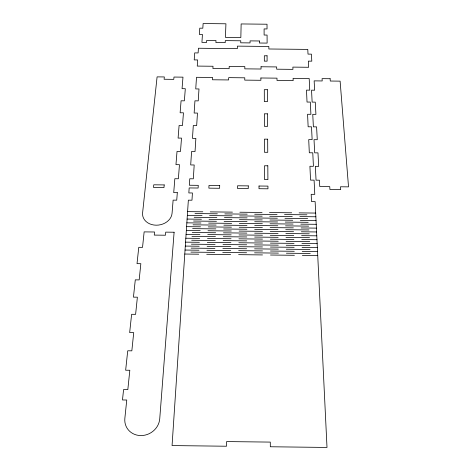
<?xml version="1.0" encoding="UTF-8"?>
<svg xmlns="http://www.w3.org/2000/svg" width="471" height="471" viewBox="0 0 471 471"><rect width="100%" height="100%" fill="white"/><g stroke="black" fill="none" stroke-linecap="round" stroke-linejoin="round"><path stroke-width="0.71" d="M187.593 211.626L202.818 211.797M210.225 211.879L232.439 212.133M239.845 212.215L262.07 212.462M269.477 212.545L291.708 212.798M299.114 212.88L315.682 213.069M194.976 213.563L217.361 213.81M224.82 213.899L247.21 214.146M254.67 214.234L277.066 214.482M284.531 214.57L306.927 214.817M187.346 215.335L202.059 215.5M209.571 215.583L232.126 215.836M239.645 215.918L262.2 216.177M269.724 216.26L292.285 216.513M299.803 216.595L315.864 216.778M194.187 217.278L216.872 217.531M224.437 217.62L247.122 217.873M254.687 217.961L277.378 218.214M284.943 218.303L307.645 218.556M187.099 219.074L201.441 219.239M209.047 219.321L231.867 219.58M239.474 219.663L262.3 219.922M269.907 220.01L292.738 220.263M300.351 220.351L316.047 220.528M193.552 221.034L216.477 221.293M224.119 221.376L247.045 221.635M254.693 221.723L277.625 221.982M285.267 222.065L308.211 222.324M186.846 222.848L200.946 223.007M208.624 223.095L231.655 223.354M239.333 223.442L262.371 223.701M270.048 223.79L293.092 224.049M300.775 224.137L316.229 224.308M193.039 224.82L216.154 225.079M223.86 225.167L246.981 225.426M254.687 225.515L277.813 225.774M285.52 225.862L308.652 226.127M186.593 226.657L200.54 226.81M208.276 226.898L231.473 227.163M239.209 227.246L262.418 227.511M270.154 227.599L293.368 227.858M301.104 227.946L316.412 228.123M192.615 228.635L215.883 228.9M223.643 228.988L246.916 229.247M254.676 229.336L277.955 229.601M285.714 229.689L309 229.954M186.339 230.484L200.204 230.643M207.982 230.731L231.32 230.996M239.103 231.084L262.453 231.349M270.236 231.432L293.586 231.697M301.369 231.785L316.594 231.962M192.262 232.48L215.653 232.745M223.454 232.833L246.857 233.098M254.658 233.186L278.067 233.451M285.868 233.539L309.282 233.804M186.08 234.346L199.91 234.499M207.729 234.587L231.19 234.852M239.009 234.947L262.471 235.212M270.295 235.3L293.763 235.565M301.587 235.653L316.783 235.824M191.95 236.354L215.453 236.619M223.289 236.707L246.804 236.972M254.64 237.06L278.155 237.331M285.997 237.419L309.518 237.684M185.827 238.232L199.657 238.385M207.505 238.473L231.067 238.744M238.921 238.832L262.488 239.097M270.342 239.186L293.91 239.456M301.77 239.545L316.971 239.715M191.668 240.251L215.271 240.516M223.142 240.61L246.751 240.875M254.617 240.964L278.231 241.234M286.103 241.323L309.724 241.588M185.568 242.141L199.416 242.3M207.299 242.388L230.949 242.659M238.838 242.748L262.494 243.018M270.383 243.107L294.045 243.372M301.935 243.466L317.16 243.637M191.409 244.178L215.1 244.443M222.995 244.537L246.698 244.802M254.593 244.896L278.302 245.161M286.203 245.256L309.912 245.521M185.303 246.08L199.192 246.239M207.105 246.327L230.843 246.598M238.756 246.686L262.5 246.957M270.413 247.051L294.163 247.316M302.082 247.41L317.348 247.581M191.155 248.129L214.935 248.4M222.86 248.488L246.645 248.759M254.57 248.853L278.361 249.124M286.291 249.212L310.083 249.483M185.038 250.048L198.974 250.207M206.91 250.295L230.737 250.566M238.673 250.66L262.506 250.931M270.448 251.019L294.281 251.29M302.223 251.384L317.542 251.555M190.908 252.109L214.77 252.379M222.724 252.474L246.592 252.744M254.546 252.833L278.42 253.104M286.38 253.198L310.254 253.469M184.773 254.04L198.756 254.199M206.722 254.293L230.625 254.564M238.597 254.652L262.506 254.929M270.478 255.017L294.393 255.288M302.364 255.382L317.737 255.559M260.881 77.986L260.881 80.294L244.743 80.117L244.785 77.815L228.688 77.638L228.612 79.946L212.48 79.776L212.598 77.468L196.507 77.297L195.736 88.925L198.992 88.96L198.238 100.876L194.941 100.841L194.134 113.04L197.467 113.075L196.678 125.574L193.304 125.539L192.456 138.344L195.871 138.386L195.041 151.515L191.585 151.479L190.69 164.944L194.193 164.985L193.322 178.803L189.772 178.762L189.342 185.238L198.273 185.339L198.114 188.035L189.165 187.935L188.83 192.939L192.427 192.98L191.974 200.204L188.353 200.169L172.062 445.572L226.492 446.231L226.616 441.574L270.289 442.098L270.319 446.761L327.004 447.45L315.128 201.588L311.508 201.547L311.178 194.305L314.781 194.346L314.092 180.146L310.542 180.105L309.918 166.263L313.427 166.304L312.773 152.816L309.312 152.775L308.717 139.622L312.138 139.657L311.519 126.829L308.14 126.787L307.575 114.27L310.913 114.306L310.324 102.083L307.027 102.048L306.491 90.12L309.747 90.155L309.188 78.504L293.086 78.333L293.156 80.641L277.019 80.464L276.983 78.157L260.881 77.986M261.034 66.764L261.034 69.019L244.796 68.848L244.838 66.594L229.212 66.429L229.136 68.678L212.904 68.507L213.016 66.252L197.249 66.087L197.655 59.947L194.211 59.905L194.7 52.905L198.12 52.94L198.432 48.242L237.337 48.654L237.402 46.123L268.841 46.458L268.859 48.99L307.781 49.402L308.01 54.106L311.431 54.147L311.796 61.159L308.346 61.124L308.646 67.276L292.868 67.106L292.938 69.361L276.701 69.19L276.665 66.935L261.034 66.764M259.009 186.016L259.003 188.712L267.958 188.812L267.94 186.11L259.009 186.016M259.362 40.983L259.362 43.014L267.122 43.096L267.075 35.066L264.113 35.037L264.096 28.919L267.039 28.949L267.016 24.221L241.14 23.944L240.846 37.503L225.415 37.344L225.933 23.791L203.119 23.55L202.824 28.195L199.769 28.166L199.351 34.43L202.43 34.46L201.929 42.402L206.581 42.455L206.698 40.424L215.995 40.524L215.895 42.555L225.215 42.649L225.297 40.624L240.775 40.789L240.728 42.814L250.042 42.914L250.072 40.883L259.362 40.983M248.288 185.892L248.252 188.594L237.508 188.471L237.567 185.774L248.288 185.892M219.716 185.574L219.61 188.276L208.859 188.153L208.989 185.456L219.704 185.574M174.105 232.227L159.74 418.772A17.869 16.414 -30.4 0 1 140.764 435.575A17.869 16.414 -30.4 0 1 124.856 418.354L126.752 400.014L122.478 399.961L123.59 389.535L127.829 389.588L129.825 370.265L125.651 370.218L127.723 350.789L131.839 350.836L133.717 332.65L129.66 332.603L131.615 314.292L135.613 314.34L137.385 297.183L133.446 297.142L135.289 279.856L139.169 279.904L140.847 263.701L137.02 263.654L138.762 247.316L142.536 247.357L144.138 231.885L154.547 232.003L154.258 235.094L165.462 235.223L165.721 232.132L174.105 232.227M177.314 192.68L176.737 200.169L173.116 200.128L172.068 213.245A14.831 11.922 -8.2 0 1 156.201 225.197A14.831 11.922 -8.2 0 1 142.595 212.916L157.09 76.873L164.332 76.95L164.102 79.252L173.775 79.358L173.982 77.056L182.978 77.15L182.053 88.672L185.309 88.707L184.373 100.835L181.082 100.794L180.122 112.775L183.455 112.81L182.477 125.533L179.098 125.498L178.091 138.074L181.512 138.109L180.481 151.479L177.019 151.438L175.96 164.662L179.463 164.697L178.385 178.762L174.835 178.721L173.717 192.639L177.314 192.68M164.214 184.92L163.979 187.546L153.511 187.429L153.77 184.803L164.214 184.92M267.075 55.796L264.325 55.766L264.337 61.13L267.104 61.159L267.075 55.796M330.124 78.728L322.07 78.645L322.211 80.953L314.139 80.865L314.64 90.208L311.543 90.173L312.138 102.107L315.27 102.142L315.923 114.359L312.75 114.329L313.38 126.846L316.589 126.882L317.271 139.716L314.022 139.681L314.681 152.834L317.972 152.869L318.69 166.363L315.358 166.328L316.047 180.163L319.426 180.205L319.762 186.545L329.753 186.657L329.93 189.501L340.686 189.625L340.48 186.781L348.522 186.869L340.115 81.142L330.283 81.036L330.124 78.728M267.387 89.702L264.296 89.667L264.325 101.589L267.457 101.624L267.387 89.702M267.528 113.835L264.355 113.799L264.39 126.31L267.599 126.346L267.528 113.835M267.669 139.169L264.425 139.133L264.455 152.28L267.746 152.316L267.669 139.169M267.822 165.798L264.49 165.763L264.531 179.592L267.905 179.628L267.822 165.798"/></g></svg>
